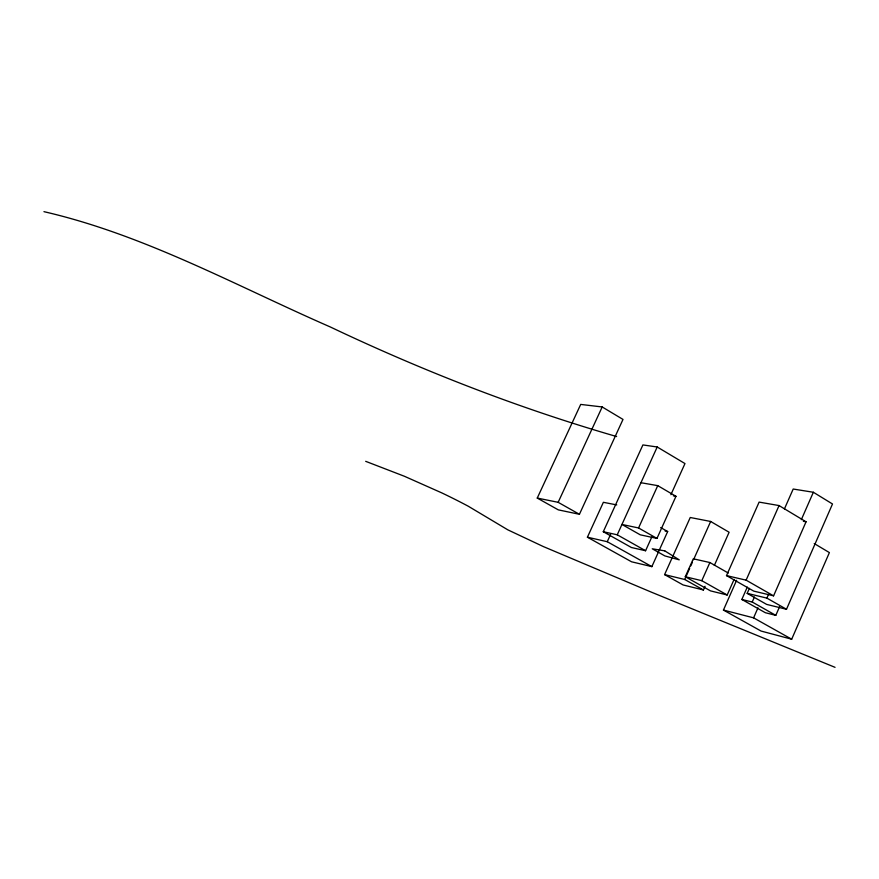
<?xml version="1.0" encoding="UTF-8"?>
<svg xmlns="http://www.w3.org/2000/svg" width="879" height="879" viewBox="0 0 879 879"><rect width="100%" height="100%" fill="white"/><g stroke="black" fill="none" stroke-linecap="round" stroke-linejoin="round"><path stroke-width="1.32" d="M736.602 580.305L723.439 610.07L761.071 631.056L791.693 639.209L829.391 552.594L814.229 543.552M747.282 587.095L741.832 599.456L765.323 612.707L775.794 615.355L779.585 606.697M749.38 588.392L747.183 593.358L766.642 604.4L786.496 609.279L832.501 503.986L813.361 492.262L793.199 489.032L784.431 508.908M741.832 599.456L752.215 602.016L754.402 597.039M723.439 610.07L753.589 617.849L757.984 607.85M747.183 593.358L766.884 598.116L768.521 594.38M801.329 519.665L813.361 492.262M773.575 595.852L806.054 521.796L779.058 505.568L759.115 502.107L726.504 575.602L753.753 591.117L773.575 595.852L746.117 580.162L726.504 575.602M746.117 580.162L779.058 505.568M728.273 573.031L709.88 562.538L693.3 558.802L685.279 576.723L710.485 590.875L727.186 594.995L734.108 579.371M685.279 576.723L701.794 580.689L709.88 562.538M714.352 565.406L729.109 532.245L710.65 521.467L690.246 517.5L664.59 574.602L683.126 584.964L703.42 589.974L705.057 586.293M664.59 574.602L684.708 579.481L689.674 568.372M690.773 565.911L692.432 562.208M693.542 559.736L710.65 521.467M670.908 494.701L684.972 463.563L657.206 446.993L642.901 444.928L603.28 531.729L631.43 547.518L645.582 550.737L651.779 537.036M656.965 538.42L638.561 527.96L621.98 524.466L640.242 534.817L656.965 538.42L675.973 496.305L657.745 485.647L640.978 482.725M616.75 504.92L603.379 502.305L587.414 537.201L631.561 561.791L651.855 566.636L667.666 531.553L660.678 527.554M638.561 527.96L657.745 485.647M587.414 537.201L607.257 541.706L610.597 534.366M603.28 531.729L617.245 534.795L657.206 446.993M579.426 514.292L623.002 419.426L602.192 406.955L580.7 404.417L537.256 498.074L558.297 509.864L579.426 514.292L558.154 502.316L537.256 498.074M558.154 502.316L602.192 406.955M673.369 495.844L675.973 496.305M803.362 521.313L806.054 521.796M43.95 211.663C144.628 234.869 236.176 285.84 330.262 326.944C422.711 370.828 518.291 408.109 616.629 436.544M665.106 531.015L667.666 531.553M365.686 461.332L404.373 476.253L441.906 492.943A80.615 9.098 25.2 0 1 456.531 500.129A81.868 9.24 25.2 0 1 468.254 506.216L507.82 529.839L543.299 546.551L651.789 592.325L835.05 667.337M607.257 541.706L651.855 566.636M753.589 617.849L791.693 639.209M684.708 579.481L703.42 589.974M701.794 580.689L727.186 594.995M617.245 534.795L645.582 550.737M752.215 602.016L775.794 615.355M766.884 598.116L786.496 609.279M664.755 550.858L652.251 548.793L664.865 555.913L679.236 559.835L664.755 550.858"/></g></svg>
